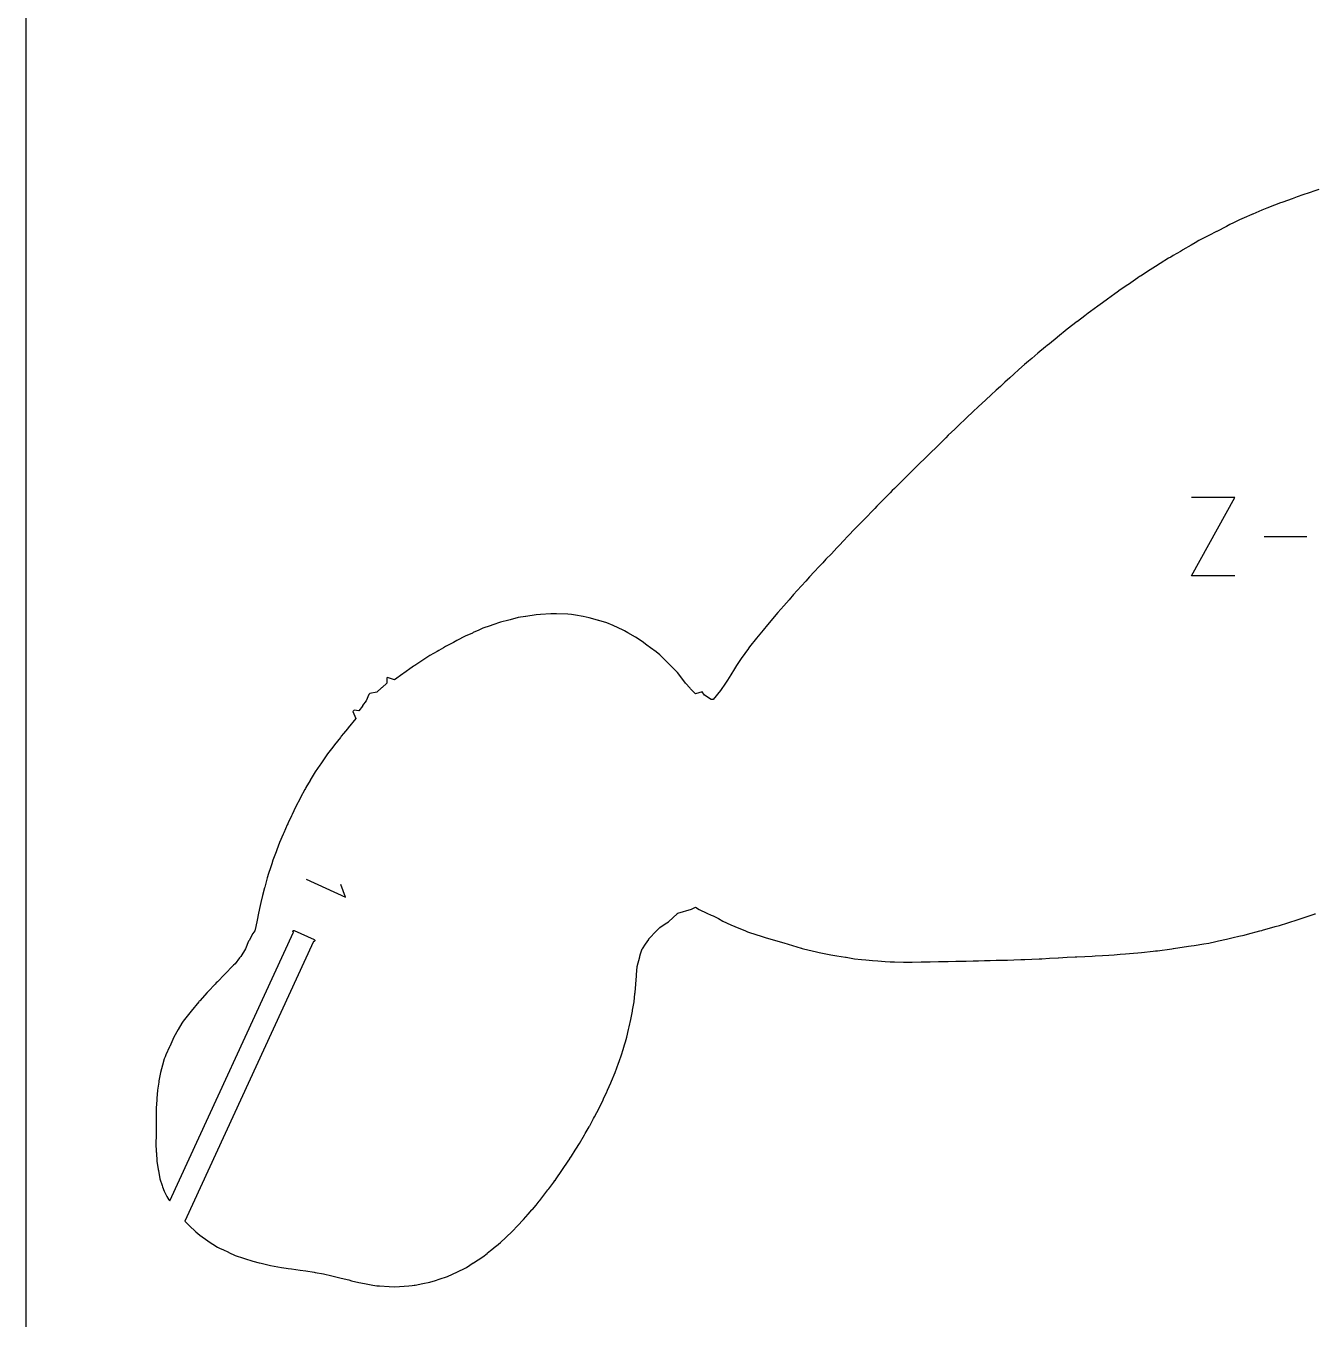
# Model space of a CAD drawing. Extents: x 0 to 560, y 0 to 480.
# Drawn here: x 0 to 67.1, y 83.2 to 150.5 of the extents above; entities that cross this region are included whole.
import ezdxf

# ---------------------------------------------------------------- set-up
doc = ezdxf.new("R2010")
doc.units = 0

msp = doc.modelspace()

# ---------------------------------------------------------------- linework, layer by layer
at = {"layer": 'annotation', "color": 1}
for p, q in [((60.617509, 121.852033), (62.878174, 125.923476)), ((62.878174, 125.923476), (60.617509, 125.923476)), ((66.631544, 123.887755), (64.405348, 123.887755)), ((62.878174, 121.852033), (60.617509, 121.852033)), ((14.584067, 106.06924), (16.618962, 105.132864)), ((16.618962, 105.132864), (16.37462, 105.793474))]:
    msp.add_line(p, q, dxfattribs=at)
at = {"layer": 'boundary', "color": 5}
for p, q in [((67.251605, 141.937366), (67.044683, 141.873832)), ((65.380018, 141.290143), (65.203262, 141.225519)), ((65.859618, 141.464321), (65.380018, 141.290143)), ((66.123972, 141.561187), (65.859618, 141.464321)), ((66.422404, 141.662098), (66.123972, 141.561187)), ((66.744214, 141.772047), (66.422404, 141.662098)), ((67.044683, 141.873832), (66.744214, 141.772047)), ((63.765977, 140.647278), (63.361841, 140.476709)), ((63.797446, 140.66043), (63.765977, 140.647278)), ((63.815559, 140.668258), (63.797446, 140.66043)), ((64.282551, 140.868177), (63.815559, 140.668258)), ((64.545567, 140.970435), (64.282551, 140.868177)), ((64.945473, 141.127798), (64.545567, 140.970435)), ((65.089257, 141.182006), (64.945473, 141.127798)), ((65.203262, 141.225519), (65.089257, 141.182006)), ((62.441131, 140.021934), (61.943822, 139.766361)), ((62.62681, 140.116109), (62.441131, 140.021934)), ((62.8024, 140.207088), (62.62681, 140.116109)), ((63.119377, 140.359529), (62.8024, 140.207088)), ((63.361841, 140.476709), (63.119377, 140.359529)), ((61.012578, 139.286377), (60.809804, 139.171977)), ((61.290589, 139.431688), (61.012578, 139.286377)), ((61.520419, 139.552876), (61.290589, 139.431688)), ((61.921547, 139.755146), (61.520419, 139.552876)), ((61.935599, 139.762141), (61.921547, 139.755146)), ((61.943822, 139.766361), (61.935599, 139.762141)), ((60.051054, 138.727507), (59.678998, 138.510076)), ((60.15919, 138.790115), (60.051054, 138.727507)), ((60.177962, 138.801179), (60.15919, 138.790115)), ((60.599709, 139.054444), (60.177962, 138.801179)), ((60.809804, 139.171977), (60.599709, 139.054444)), ((58.758288, 137.939055), (58.475235, 137.759638)), ((58.996441, 138.087733), (58.758288, 137.939055)), ((59.437986, 138.365667), (58.996441, 138.087733)), ((59.546538, 138.430516), (59.437986, 138.365667)), ((59.678998, 138.510076), (59.546538, 138.430516)), ((57.837577, 137.358134), (57.342317, 137.010498)), ((57.920257, 137.413249), (57.837577, 137.358134)), ((57.967711, 137.444956), (57.920257, 137.413249)), ((58.475235, 137.759638), (57.967711, 137.444956)), ((56.763132, 136.609031), (56.642189, 136.524246)), ((56.916867, 136.717708), (56.763132, 136.609031)), ((57.318533, 136.994176), (56.916867, 136.717708)), ((57.337014, 137.006819), (57.318533, 136.994176)), ((57.342317, 137.010498), (57.337014, 137.006819)), ((55.74703, 135.874078), (55.372773, 135.603535)), ((55.996156, 136.057161), (55.74703, 135.874078)), ((56.253054, 136.2409), (55.996156, 136.057161)), ((56.642189, 136.524246), (56.253054, 136.2409)), ((55.075445, 135.375266), (54.694498, 135.080217)), ((55.251891, 135.51029), (55.075445, 135.375266)), ((55.372773, 135.603535), (55.251891, 135.51029)), ((54.154735, 134.673553), (53.652183, 134.257419)), ((54.160563, 134.678189), (54.154735, 134.673553)), ((54.166392, 134.682825), (54.160563, 134.678189)), ((54.683718, 135.071911), (54.166392, 134.682825)), ((54.694498, 135.080217), (54.683718, 135.071911)), ((53.234023, 133.925382), (53.112671, 133.825939)), ((53.643171, 134.250292), (53.234023, 133.925382)), ((53.650693, 134.256214), (53.643171, 134.250292)), ((53.652183, 134.257419), (53.650693, 134.256214)), ((52.638207, 133.424609), (52.313314, 133.159113)), ((53.034386, 133.762114), (52.638207, 133.424609)), ((53.112671, 133.825939), (53.034386, 133.762114)), ((51.651674, 132.574203), (51.392604, 132.34446)), ((51.942682, 132.841403), (51.651674, 132.574203)), ((52.147664, 133.016473), (51.942682, 132.841403)), ((52.313314, 133.159113), (52.147664, 133.016473)), ((50.922046, 131.920693), (50.68451, 131.701281)), ((51.174391, 132.14536), (50.922046, 131.920693)), ((51.392604, 132.34446), (51.174391, 132.14536)), ((50.212169, 131.264453), (49.921264, 130.999983)), ((50.471891, 131.508357), (50.212169, 131.264453)), ((50.68451, 131.701281), (50.471891, 131.508357)), ((49.551183, 130.658033), (49.257867, 130.375878)), ((49.726384, 130.819014), (49.551183, 130.658033)), ((49.921264, 130.999983), (49.726384, 130.819014)), ((48.779397, 129.927091), (48.630472, 129.785569)), ((48.938453, 130.079272), (48.779397, 129.927091)), ((49.257867, 130.375878), (48.938453, 130.079272)), ((47.976888, 129.158561), (47.841955, 129.02539)), ((48.314656, 129.476852), (47.976888, 129.158561)), ((48.630472, 129.785569), (48.314656, 129.476852)), ((47.380375, 128.568857), (47.034038, 128.237851)), ((47.709761, 128.895516), (47.380375, 128.568857)), ((47.841955, 129.02539), (47.709761, 128.895516)), ((46.789051, 127.994838), (46.451514, 127.65551)), ((46.91092, 128.115515), (46.789051, 127.994838)), ((47.034038, 128.237851), (46.91092, 128.115515)), ((45.98485, 127.200506), (45.868339, 127.084503)), ((46.101546, 127.31714), (45.98485, 127.200506)), ((46.451514, 127.65551), (46.101546, 127.31714)), ((45.527146, 126.738017), (45.17684, 126.39643)), ((45.868339, 127.084503), (45.527146, 126.738017)), ((44.608489, 125.814613), (44.266808, 125.475719)), ((44.94763, 126.163519), (44.608489, 125.814613)), ((45.063763, 126.281226), (44.94763, 126.163519)), ((45.17684, 126.39643), (45.063763, 126.281226)), ((44.02692, 125.225503), (43.698301, 124.882867)), ((44.150746, 125.354287), (44.02692, 125.225503)), ((44.266808, 125.475719), (44.150746, 125.354287)), ((43.371693, 124.555008), (43.244228, 124.420123)), ((43.698301, 124.882867), (43.371693, 124.555008)), ((42.794065, 123.944567), (42.494077, 123.634299)), ((43.106209, 124.274756), (42.794065, 123.944567)), ((43.244228, 124.420123), (43.106209, 124.274756)), ((42.185498, 123.304548), (41.896087, 123.002019)), ((42.347299, 123.47666), (42.185498, 123.304548)), ((42.494077, 123.634299), (42.347299, 123.47666)), ((41.448746, 122.534632), (41.264788, 122.336916)), ((41.612773, 122.713588), (41.448746, 122.534632)), ((41.896087, 123.002019), (41.612773, 122.713588)), ((40.75152, 121.792877), (40.563952, 121.57979)), ((41.000588, 122.054902), (40.75152, 121.792877)), ((41.264788, 122.336916), (41.000588, 122.054902)), ((40.123252, 121.088782), (39.926729, 120.872166)), ((40.344077, 121.335188), (40.123252, 121.088782)), ((40.563952, 121.57979), (40.344077, 121.335188)), ((39.696383, 120.606304), (39.423367, 120.295984)), ((39.926729, 120.872166), (39.696383, 120.606304)), ((25.987578, 119.733218), (25.612709, 119.678446)), ((26.009946, 119.735665), (25.987578, 119.733218)), ((26.533417, 119.825969), (26.009946, 119.735665)), ((26.765956, 119.834403), (26.533417, 119.825969)), ((27.297031, 119.872377), (26.765956, 119.834403)), ((27.45413, 119.878816), (27.297031, 119.872377)), ((27.603293, 119.868893), (27.45413, 119.878816)), ((28.194247, 119.851497), (27.603293, 119.868893)), ((28.374841, 119.839117), (28.194247, 119.851497)), ((28.587425, 119.799008), (28.374841, 119.839117)), ((28.991055, 119.733098), (28.587425, 119.799008)), ((29.295548, 119.6736), (28.991055, 119.733098)), ((39.115715, 119.951456), (38.838039, 119.62301)), ((39.258953, 120.111667), (39.115715, 119.951456)), ((39.423367, 120.295984), (39.258953, 120.111667)), ((23.669459, 119.07934), (23.567631, 119.030745)), ((23.771285, 119.127933), (23.669459, 119.07934)), ((24.156943, 119.256589), (23.771285, 119.127933)), ((24.283146, 119.304625), (24.156943, 119.256589)), ((24.691999, 119.444391), (24.283146, 119.304625)), ((25.122432, 119.552659), (24.691999, 119.444391)), ((25.18227, 119.570179), (25.122432, 119.552659)), ((25.612709, 119.678446), (25.18227, 119.570179)), ((29.734283, 119.546943), (29.295548, 119.6736)), ((29.788498, 119.533077), (29.734283, 119.546943)), ((29.808805, 119.52791), (29.788498, 119.533077)), ((30.216262, 119.401718), (29.808805, 119.52791)), ((30.544118, 119.263208), (30.216262, 119.401718)), ((31.065654, 119.030745), (30.544118, 119.263208)), ((38.414347, 119.114015), (38.345519, 119.030745)), ((38.502656, 119.21977), (38.414347, 119.114015)), ((38.838039, 119.62301), (38.502656, 119.21977)), ((22.235641, 118.39205), (21.929867, 118.233674)), ((22.414623, 118.490348), (22.235641, 118.39205)), ((22.850575, 118.712974), (22.414623, 118.490348)), ((23.224041, 118.875077), (22.850575, 118.712974)), ((23.268249, 118.896768), (23.224041, 118.875077)), ((23.567631, 119.030745), (23.268249, 118.896768)), ((31.099594, 119.014551), (31.065654, 119.030745)), ((31.136972, 118.996444), (31.099594, 119.014551)), ((31.31069, 118.892133), (31.136972, 118.996444)), ((31.699441, 118.661046), (31.31069, 118.892133)), ((31.709309, 118.65499), (31.699441, 118.661046)), ((32.05768, 118.434092), (31.709309, 118.65499)), ((32.303734, 118.250984), (32.05768, 118.434092)), ((38.004108, 118.612628), (37.642994, 118.155248)), ((38.345519, 119.030745), (38.004108, 118.612628)), ((21.38423, 117.915585), (21.009153, 117.703518)), ((21.478805, 117.971955), (21.38423, 117.915585)), ((21.720811, 118.110036), (21.478805, 117.971955)), ((21.825339, 118.171854), (21.720811, 118.110036)), ((21.929867, 118.233674), (21.825339, 118.171854)), ((32.492567, 118.110036), (32.303734, 118.250984)), ((32.779422, 117.891683), (32.492567, 118.110036)), ((32.978393, 117.739062), (32.779422, 117.891683)), ((33.254659, 117.464296), (32.978393, 117.739062)), ((37.581943, 118.075926), (37.209158, 117.559226)), ((37.592263, 118.090046), (37.581943, 118.075926)), ((37.607066, 118.110036), (37.592263, 118.090046)), ((37.642994, 118.155248), (37.607066, 118.110036)), ((20.088443, 117.101604), (19.658006, 116.790446)), ((20.159066, 117.145245), (20.088443, 117.101604)), ((20.159668, 117.145684), (20.159066, 117.145245)), ((20.230294, 117.189324), (20.159668, 117.145684)), ((20.590108, 117.425926), (20.230294, 117.189324)), ((20.649342, 117.466918), (20.590108, 117.425926)), ((21.009153, 117.703518), (20.649342, 117.466918)), ((33.527802, 117.189324), (33.254659, 117.464296)), ((33.713563, 117.003442), (33.527802, 117.189324)), ((36.959472, 117.189324), (36.852485, 117.019913)), ((37.209158, 117.559226), (36.959472, 117.189324)), ((18.806232, 116.568202), (18.773118, 116.544094)), ((18.773118, 116.544094), (18.782245, 116.268614)), ((19.167736, 116.434265), (18.806232, 116.568202)), ((19.598169, 116.745422), (19.167736, 116.434265)), ((19.658006, 116.790446), (19.598169, 116.745422)), ((33.899104, 116.817147), (33.713563, 117.003442)), ((34.070402, 116.590528), (33.899104, 116.817147)), ((34.308479, 116.268613), (34.070402, 116.590528)), ((36.490298, 116.421435), (36.396248, 116.268613)), ((36.661235, 116.702616), (36.490298, 116.421435)), ((36.852485, 117.019913), (36.661235, 116.702616)), ((17.894125, 115.725603), (17.835037, 115.671465)), ((18.247022, 115.806879), (17.894125, 115.725603)), ((18.504228, 116.027812), (18.247022, 115.806879)), ((18.525042, 116.047684), (18.504228, 116.027812)), ((18.782245, 116.268614), (18.525042, 116.047684)), ((34.545693, 116.01379), (34.308479, 116.268613)), ((34.570218, 115.976617), (34.545693, 116.01379)), ((34.819811, 115.71226), (34.570218, 115.976617)), ((35.17966, 115.810649), (34.819811, 115.71226)), ((35.295055, 115.640521), (35.17966, 115.810649)), ((36.12938, 115.882093), (35.740525, 115.417832)), ((36.396248, 116.268613), (36.12938, 115.882093)), ((17.506465, 115.075805), (17.326315, 114.832111)), ((17.516671, 115.104211), (17.506465, 115.075805)), ((17.696824, 115.347903), (17.516671, 115.104211)), ((17.835037, 115.671465), (17.696824, 115.347903)), ((35.646653, 115.424243), (35.295055, 115.640521)), ((35.740525, 115.417832), (35.646653, 115.424243)), ((17.156325, 114.427193), (16.757693, 113.94088)), ((17.0687, 114.858919), (17.006315, 114.78863)), ((17.006315, 114.78863), (17.156325, 114.427193)), ((17.326315, 114.832111), (17.0687, 114.858919)), ((16.724569, 113.897188), (16.525911, 113.657192)), ((16.757693, 113.94088), (16.724569, 113.897188)), ((16.057517, 113.067321), (15.962368, 112.93732)), ((16.356373, 113.44954), (16.057517, 113.067321)), ((16.401086, 113.506482), (16.356373, 113.44954)), ((16.403345, 113.509076), (16.401086, 113.506482)), ((16.405604, 113.511671), (16.403345, 113.509076)), ((16.525911, 113.657192), (16.405604, 113.511671)), ((15.587186, 112.433187), (15.484887, 112.280601)), ((15.689481, 112.585772), (15.587186, 112.433187)), ((15.962368, 112.93732), (15.689481, 112.585772)), ((15.050273, 111.665061), (14.793688, 111.223044)), ((15.295172, 112.007103), (15.050273, 111.665061)), ((15.34146, 112.077834), (15.295172, 112.007103)), ((15.484887, 112.280601), (15.34146, 112.077834)), ((14.781266, 111.201799), (14.564183, 110.835022)), ((14.789133, 111.214961), (14.781266, 111.201799)), ((14.793688, 111.223044), (14.789133, 111.214961)), ((14.287853, 110.316417), (14.279902, 110.300774)), ((14.508304, 110.744349), (14.287853, 110.316417)), ((14.536243, 110.789685), (14.508304, 110.744349)), ((14.564183, 110.835022), (14.536243, 110.789685)), ((14.029865, 109.82364), (13.848624, 109.43037)), ((14.277561, 110.296022), (14.029865, 109.82364)), ((14.279902, 110.300774), (14.277561, 110.296022)), ((13.643472, 108.998577), (13.62005, 108.950753)), ((13.815388, 109.359931), (13.643472, 108.998577)), ((13.839555, 109.410203), (13.815388, 109.359931)), ((13.848624, 109.43037), (13.839555, 109.410203)), ((13.38559, 108.411213), (13.19741, 107.982217)), ((13.388823, 108.418914), (13.38559, 108.411213)), ((13.414059, 108.478111), (13.388823, 108.418914)), ((13.59663, 108.902928), (13.414059, 108.478111)), ((13.62005, 108.950753), (13.59663, 108.902928)), ((13.19741, 107.982217), (13.05195, 107.598166)), ((12.845917, 107.06151), (12.786396, 106.869346)), ((13.013598, 107.490653), (12.845917, 107.06151)), ((13.05195, 107.598166), (13.013598, 107.490653)), ((12.624417, 106.368018), (12.547069, 106.140796)), ((12.722762, 106.671562), (12.624417, 106.368018)), ((12.786396, 106.869346), (12.722762, 106.671562)), ((12.409567, 105.619162), (12.300627, 105.220089)), ((12.420892, 105.656888), (12.409567, 105.619162)), ((12.547069, 106.140796), (12.420892, 105.656888)), ((12.300627, 105.220089), (12.221601, 104.857277)), ((12.100984, 104.299375), (12.029505, 103.950042)), ((12.192036, 104.698529), (12.100984, 104.299375)), ((12.221601, 104.857277), (12.192036, 104.698529)), ((33.420561, 103.859648), (33.887813, 104.29116)), ((33.887813, 104.29116), (33.896948, 104.299375)), ((33.896948, 104.299375), (33.898025, 104.300462)), ((33.898025, 104.300462), (33.899104, 104.301548)), ((33.899104, 104.301548), (33.901473, 104.30251)), ((33.901473, 104.30251), (34.615316, 104.509558)), ((34.615316, 104.509558), (34.819811, 104.624929)), ((34.819811, 104.624929), (35.019584, 104.502871)), ((35.019584, 104.502871), (35.419664, 104.299375)), ((35.419664, 104.299375), (35.646801, 104.198205)), ((66.997194, 104.251886), (67.044683, 104.267714)), ((67.044683, 104.267714), (67.067259, 104.275864)), ((11.958648, 103.619176), (11.908759, 103.378665)), ((12.029505, 103.950042), (11.958648, 103.619176)), ((32.978393, 103.560149), (33.249571, 103.750653)), ((33.249571, 103.750653), (33.420561, 103.859648)), ((35.646801, 104.198205), (35.740525, 104.162236)), ((35.740525, 104.162236), (36.019222, 104.020678)), ((36.019222, 104.020678), (36.257981, 103.896126)), ((36.257981, 103.896126), (36.661235, 103.702423)), ((36.661235, 103.702423), (36.875936, 103.611978)), ((36.875936, 103.611978), (37.429714, 103.378665)), ((64.32012, 103.416234), (64.976504, 103.605423)), ((64.976504, 103.605423), (65.203262, 103.670906)), ((65.203262, 103.670906), (65.630026, 103.805431)), ((65.630026, 103.805431), (65.681038, 103.821601)), ((65.681038, 103.821601), (66.123972, 103.960507)), ((66.123972, 103.960507), (66.378299, 104.04505)), ((66.378299, 104.04505), (66.997194, 104.251886)), ((7.486301, 89.336139), (13.919614, 103.316747)), ((11.802051, 103.251205), (11.609645, 102.877338)), ((11.855405, 103.314934), (11.802051, 103.251205)), ((11.908759, 103.378665), (11.855405, 103.314934)), ((13.890553, 103.364097), (13.895094, 103.38307)), ((13.893618, 103.34483), (13.890553, 103.364097)), ((13.903823, 103.328203), (13.893618, 103.34483)), ((13.895094, 103.38307), (13.90655, 103.398861)), ((13.919614, 103.316747), (13.903823, 103.328203)), ((13.90655, 103.398861), (13.923177, 103.409066)), ((13.923177, 103.409066), (13.942444, 103.412132)), ((13.942444, 103.412132), (13.961417, 103.407591)), ((13.961417, 103.407591), (15.002484, 102.928533)), ((15.002484, 102.928533), (15.018275, 102.917077)), ((15.018275, 102.917077), (15.02848, 102.90045)), ((32.235431, 102.691827), (32.393133, 102.944332)), ((32.393133, 102.944332), (32.398468, 102.967661)), ((32.398468, 102.967661), (32.792558, 103.378665)), ((32.792558, 103.378665), (32.885475, 103.469407)), ((32.885475, 103.469407), (32.978393, 103.560149)), ((37.429714, 103.378665), (37.532901, 103.339329)), ((37.532901, 103.339329), (37.581943, 103.320905)), ((37.581943, 103.320905), (37.632691, 103.304159)), ((37.632691, 103.304159), (38.237179, 103.111104)), ((38.237179, 103.111104), (38.502656, 103.019958)), ((38.502656, 103.019958), (38.944943, 102.900241)), ((62.034395, 102.864689), (62.44113, 102.955164)), ((62.44113, 102.955164), (62.786403, 103.033392)), ((62.786403, 103.033392), (63.085163, 103.101986)), ((63.085163, 103.101986), (63.361841, 103.164986)), ((63.361841, 103.164986), (63.530303, 103.210203)), ((63.530303, 103.210203), (64.179866, 103.378665)), ((64.179866, 103.378665), (64.262972, 103.400499)), ((64.262972, 103.400499), (64.282551, 103.405394)), ((64.282551, 103.405394), (64.32012, 103.416234)), ((14.960681, 102.83769), (8.262134, 88.280686)), ((11.423809, 102.457957), (11.179861, 102.051531)), ((11.578182, 102.84663), (11.423809, 102.457957)), ((11.609645, 102.877338), (11.578182, 102.84663)), ((14.979654, 102.833149), (14.960681, 102.83769)), ((14.998921, 102.836214), (14.979654, 102.833149)), ((15.015548, 102.846419), (14.998921, 102.836214)), ((15.027004, 102.862211), (15.015548, 102.846419)), ((15.031545, 102.881184), (15.027004, 102.862211)), ((15.02848, 102.90045), (15.031545, 102.881184)), ((31.971362, 102.191783), (32.05768, 102.446416)), ((32.05768, 102.446416), (32.065958, 102.452186)), ((32.065958, 102.452186), (32.074236, 102.457957)), ((32.074236, 102.457957), (32.235431, 102.691827)), ((38.944943, 102.900241), (38.996553, 102.884768)), ((38.996553, 102.884768), (39.423367, 102.763823)), ((39.423367, 102.763823), (39.643195, 102.696511)), ((39.643195, 102.696511), (40.317096, 102.491545)), ((40.317096, 102.491545), (40.344077, 102.483303)), ((40.344077, 102.483303), (40.368649, 102.476841)), ((40.368649, 102.476841), (40.439662, 102.457957)), ((40.439662, 102.457957), (41.114757, 102.290641)), ((41.114757, 102.290641), (41.264788, 102.254171)), ((41.264788, 102.254171), (41.51462, 102.208124)), ((57.608424, 102.228803), (57.837577, 102.248035)), ((57.837577, 102.248035), (58.028557, 102.266976)), ((58.028557, 102.266976), (58.629329, 102.328997)), ((58.629329, 102.328997), (58.758289, 102.341882)), ((58.758289, 102.341882), (58.86116, 102.355084)), ((58.86116, 102.355084), (59.610825, 102.457957)), ((59.610825, 102.457957), (59.671623, 102.466346)), ((59.671623, 102.466346), (59.678998, 102.467376)), ((59.678998, 102.467376), (59.690077, 102.469036)), ((59.690077, 102.469036), (60.475258, 102.582407)), ((60.475258, 102.582407), (60.599709, 102.601295)), ((60.599709, 102.601295), (60.771725, 102.629973)), ((60.771725, 102.629973), (61.270939, 102.707436)), ((61.270939, 102.707436), (61.520419, 102.750194)), ((61.520419, 102.750194), (61.896365, 102.8339)), ((61.896365, 102.8339), (62.034395, 102.864689)), ((10.804877, 101.604897), (10.728416, 101.537244)), ((10.881341, 101.672552), (10.804877, 101.604897)), ((11.102943, 101.988742), (10.881341, 101.672552)), ((11.179861, 102.051531), (11.102943, 101.988742)), ((31.786002, 101.537244), (31.930188, 102.033382)), ((31.928441, 102.068935), (31.971362, 102.191783)), ((31.930188, 102.033382), (31.928441, 102.068935)), ((41.51462, 102.208124), (41.870993, 102.14345)), ((41.870993, 102.14345), (42.185498, 102.085081)), ((42.185498, 102.085081), (42.630479, 102.012974)), ((42.630479, 102.012974), (42.657222, 102.008967)), ((42.657222, 102.008967), (43.106209, 101.934065)), ((43.106209, 101.934065), (43.467687, 101.898722)), ((43.467687, 101.898722), (43.688175, 101.875988)), ((43.688175, 101.875988), (44.02692, 101.842545)), ((44.02692, 101.842545), (44.313351, 101.823677)), ((44.313351, 101.823677), (44.688235, 101.796638)), ((44.688235, 101.796638), (44.94763, 101.779351)), ((44.94763, 101.779351), (45.183603, 101.773217)), ((45.183603, 101.773217), (45.645353, 101.76023)), ((45.645353, 101.76023), (45.868339, 101.754413)), ((45.868339, 101.754413), (46.090878, 101.759782)), ((46.090878, 101.759782), (46.559551, 101.766744)), ((46.559551, 101.766744), (46.789051, 101.772389)), ((46.789051, 101.772389), (47.029877, 101.778071)), ((47.029877, 101.778071), (47.462635, 101.784369)), ((47.462635, 101.784369), (47.709762, 101.790306)), ((47.709762, 101.790306), (47.968746, 101.796228)), ((47.968746, 101.796228), (48.365278, 101.802438)), ((48.365278, 101.802438), (48.630472, 101.808593)), ((48.630472, 101.808593), (48.908261, 101.815032)), ((48.908261, 101.815032), (49.263537, 101.82489)), ((49.263537, 101.82489), (49.551183, 101.831496)), ((49.551183, 101.831496), (49.852933, 101.838994)), ((49.852933, 101.838994), (50.161859, 101.847277)), ((50.161859, 101.847277), (50.471892, 101.854955)), ((50.471892, 101.854955), (50.79841, 101.863762)), ((50.79841, 101.863762), (51.060864, 101.868983)), ((51.060864, 101.868983), (51.392604, 101.878062)), ((51.392604, 101.878062), (51.746025, 101.890667)), ((51.746025, 101.890667), (51.953446, 101.89711)), ((51.953446, 101.89711), (52.313314, 101.910072)), ((52.313314, 101.910072), (52.707964, 101.931894)), ((52.707964, 101.931894), (52.832685, 101.938583)), ((52.832685, 101.938583), (53.234023, 101.960856)), ((53.234023, 101.960856), (53.683455, 101.986674)), ((53.683455, 101.986674), (53.704139, 101.98784)), ((53.704139, 101.98784), (54.154735, 102.013791)), ((54.154735, 102.013791), (54.577894, 102.034796)), ((54.577894, 102.034796), (54.65709, 102.039599)), ((54.65709, 102.039599), (55.075446, 102.060805)), ((55.075446, 102.060805), (55.458432, 102.074969)), ((55.458432, 102.074969), (55.622054, 102.083852)), ((55.622054, 102.083852), (55.996156, 102.098162)), ((55.996156, 102.098162), (56.333715, 102.120396)), ((56.333715, 102.120396), (56.602392, 102.143481)), ((56.602392, 102.143481), (56.916867, 102.164995)), ((56.916867, 102.164995), (57.187841, 102.186982)), ((57.187841, 102.186982), (57.608424, 102.228803)), ((10.32891, 101.124186), (9.96063, 100.734352)), ((10.392655, 101.18428), (10.32891, 101.124186)), ((10.728416, 101.537244), (10.392655, 101.18428)), ((31.720946, 100.616533), (31.752022, 101.046973)), ((31.752022, 101.046973), (31.754927, 101.10681)), ((31.754927, 101.10681), (31.786002, 101.537244)), ((9.474999, 100.228815), (9.432348, 100.184083)), ((9.841783, 100.616533), (9.474999, 100.228815)), ((9.901207, 100.675443), (9.841783, 100.616533)), ((9.96063, 100.734352), (9.901207, 100.675443)), ((31.683282, 100.186099), (31.720946, 100.616533)), ((8.990179, 99.695826), (8.600765, 99.211726)), ((9.015049, 99.724574), (8.990179, 99.695826)), ((9.03992, 99.753322), (9.015049, 99.724574)), ((9.432348, 100.184083), (9.03992, 99.753322)), ((31.559887, 99.265386), (31.638583, 99.695826)), ((31.638583, 99.695826), (31.676246, 100.126263)), ((31.676246, 100.126263), (31.683282, 100.186099)), ((8.592233, 99.200901), (8.25547, 98.775115)), ((8.59754, 99.207667), (8.592233, 99.200901)), ((8.600765, 99.211726), (8.59754, 99.207667)), ((31.468996, 98.775115), (31.547693, 99.205549)), ((31.547693, 99.205549), (31.559887, 99.265386)), ((7.922655, 98.25044), (7.70388, 97.854402)), ((7.924342, 98.253128), (7.922655, 98.25044)), ((8.119203, 98.591444), (7.924342, 98.253128)), ((8.187339, 98.683279), (8.119203, 98.591444)), ((8.25547, 98.775115), (8.187339, 98.683279)), ((31.259005, 97.854402), (31.345517, 98.247031)), ((31.345517, 98.247031), (31.381628, 98.389846)), ((31.381628, 98.389846), (31.468996, 98.775115)), ((7.70388, 97.854402), (7.482278, 97.373875)), ((31.136972, 97.461491), (31.182123, 97.607849)), ((31.182123, 97.607849), (31.259005, 97.854402)), ((7.280521, 96.933691), (7.239506, 96.828311)), ((7.469892, 97.351481), (7.280521, 96.933691)), ((7.482278, 97.373875), (7.469892, 97.351481)), ((30.857693, 96.587721), (30.983739, 96.933691)), ((30.983739, 96.933691), (31.066128, 97.221664)), ((31.066128, 97.221664), (31.136972, 97.461491)), ((7.10395, 96.399313), (7.001365, 96.012984)), ((7.105144, 96.402679), (7.10395, 96.399313)), ((7.198499, 96.72293), (7.105144, 96.402679)), ((7.239506, 96.828311), (7.198499, 96.72293)), ((30.647987, 96.012984), (30.828051, 96.502407)), ((30.828051, 96.502407), (30.857693, 96.587721)), ((6.917236, 95.522707), (6.83885, 95.09227)), ((6.922982, 95.582544), (6.917236, 95.522707)), ((7.001365, 96.012984), (6.922982, 95.582544)), ((30.418846, 95.482608), (30.458633, 95.57126)), ((30.458633, 95.57126), (30.647987, 96.012984)), ((6.83885, 95.09227), (6.807116, 94.661836)), ((30.044544, 94.656013), (30.216262, 95.016473)), ((30.216262, 95.016473), (30.23482, 95.054371)), ((30.23482, 95.054371), (30.25338, 95.09227)), ((30.25338, 95.09227), (30.418846, 95.482608)), ((6.77451, 94.17156), (6.772919, 93.741123)), ((6.806241, 94.601999), (6.77451, 94.17156)), ((6.807116, 94.661836), (6.806241, 94.601999)), ((29.568883, 93.707538), (29.815376, 94.17156)), ((29.815376, 94.17156), (30.018351, 94.603313)), ((30.018351, 94.603313), (30.044544, 94.656013)), ((6.772907, 93.681286), (6.771327, 93.250852)), ((6.772919, 93.741123), (6.772907, 93.681286)), ((29.32504, 93.250852), (29.519855, 93.618218)), ((29.519855, 93.618218), (29.568883, 93.707538)), ((6.771327, 93.250852), (6.769498, 92.820413)), ((29.051993, 92.7856), (29.092322, 92.851621)), ((29.092322, 92.851621), (29.295548, 93.201423)), ((29.295548, 93.201423), (29.310294, 93.226138)), ((29.310294, 93.226138), (29.32504, 93.250852)), ((6.769332, 92.760575), (6.7675, 92.330139)), ((6.7675, 92.330139), (6.78492, 91.899705)), ((6.769498, 92.820413), (6.769332, 92.760575)), ((28.598577, 92.026715), (28.789492, 92.330139)), ((28.789492, 92.330139), (29.051993, 92.7856)), ((6.78492, 91.899705), (6.789292, 91.839867)), ((6.789292, 91.839867), (6.806717, 91.409428)), ((28.211415, 91.409428), (28.289875, 91.536441)), ((28.289875, 91.536441), (28.296379, 91.546153)), ((28.296379, 91.546153), (28.374841, 91.673165)), ((28.374841, 91.673165), (28.565758, 91.97659)), ((28.565758, 91.97659), (28.598577, 92.026715)), ((6.806717, 91.409428), (6.88097, 90.978991)), ((6.88097, 90.978991), (6.895706, 90.919154)), ((6.895706, 90.919154), (6.96995, 90.488721)), ((27.581139, 90.488721), (27.875037, 90.919154)), ((27.875037, 90.919154), (27.917522, 90.978991)), ((27.917522, 90.978991), (28.211415, 91.409428)), ((6.96995, 90.488721), (7.089749, 90.135881)), ((7.089749, 90.135881), (7.115044, 90.077139)), ((27.191503, 89.964964), (27.45413, 90.316437)), ((27.45413, 90.316437), (27.512211, 90.395398)), ((27.512211, 90.395398), (27.52306, 90.409755)), ((27.52306, 90.409755), (27.581139, 90.488721)), ((7.115044, 90.077139), (7.198499, 89.843616)), ((7.198499, 89.843616), (7.265073, 89.705813)), ((7.265073, 89.705813), (7.33165, 89.568007)), ((7.33165, 89.568007), (7.440704, 89.404503)), ((26.725499, 89.359435), (26.893313, 89.568007)), ((26.893313, 89.568007), (27.155933, 89.919484)), ((27.155933, 89.919484), (27.191503, 89.964964)), ((7.440704, 89.404503), (7.486301, 89.336139)), ((26.132564, 88.647296), (26.319321, 88.869161)), ((26.319321, 88.869161), (26.346664, 88.900117)), ((26.346664, 88.900117), (26.533417, 89.121982)), ((26.533417, 89.121982), (26.701232, 89.330554)), ((26.701232, 89.330554), (26.725499, 89.359435)), ((8.262134, 88.280686), (8.437789, 88.11348)), ((25.612709, 88.076094), (25.856387, 88.344556)), ((25.856387, 88.344556), (25.888882, 88.378832)), ((25.888882, 88.378832), (26.132564, 88.647296)), ((8.437789, 88.11348), (8.496301, 88.054256)), ((8.496301, 88.054256), (8.843153, 87.726589)), ((8.843153, 87.726589), (8.941534, 87.639707)), ((8.941534, 87.639707), (9.03992, 87.552825)), ((9.03992, 87.552825), (9.465946, 87.267502)), ((24.963694, 87.43898), (24.997556, 87.469721)), ((24.997556, 87.469721), (25.26925, 87.726589)), ((25.26925, 87.726589), (25.427993, 87.888558)), ((25.427993, 87.888558), (25.453967, 87.914119)), ((25.453967, 87.914119), (25.612709, 88.076094)), ((9.465946, 87.267502), (9.472076, 87.263392)), ((9.472076, 87.263392), (9.485337, 87.254778)), ((9.485337, 87.254778), (9.96063, 86.9392)), ((9.96063, 86.9392), (10.098489, 86.872539)), ((10.098489, 86.872539), (10.23635, 86.805876)), ((10.23635, 86.805876), (10.540241, 86.66598)), ((24.018181, 86.63158), (24.241171, 86.805876)), ((24.241171, 86.805876), (24.44862, 86.979446)), ((24.44862, 86.979446), (24.484553, 87.008544)), ((24.484553, 87.008544), (24.691999, 87.182115)), ((24.691999, 87.182115), (24.963694, 87.43898)), ((10.540241, 86.66598), (10.549399, 86.661794)), ((10.549399, 86.661794), (10.881341, 86.508517)), ((10.881341, 86.508517), (11.311775, 86.363798)), ((11.311775, 86.363798), (11.371612, 86.343785)), ((11.371612, 86.343785), (11.802051, 86.199068)), ((11.802051, 86.199068), (12.137626, 86.118749)), ((12.137626, 86.118749), (12.237066, 86.095634)), ((22.9119, 85.885165), (23.270118, 86.116725)), ((23.270118, 86.116725), (23.277493, 86.121779)), ((23.277493, 86.121779), (23.771285, 86.439459)), ((23.771285, 86.439459), (23.994276, 86.613757)), ((23.994276, 86.613757), (24.018181, 86.63158)), ((12.237066, 86.095634), (12.722762, 85.975665)), ((12.722762, 85.975665), (12.912409, 85.946153)), ((12.912409, 85.946153), (13.297941, 85.885165)), ((13.297941, 85.885165), (13.530135, 85.85038)), ((13.530135, 85.85038), (13.643472, 85.833073)), ((13.643472, 85.833073), (13.809258, 85.80979)), ((13.809258, 85.80979), (14.259558, 85.746669)), ((14.259558, 85.746669), (14.564183, 85.703858)), ((14.564183, 85.703858), (14.994109, 85.628086)), ((14.994109, 85.628086), (15.055312, 85.618077)), ((15.055312, 85.618077), (15.484887, 85.542231)), ((15.484887, 85.542231), (15.915327, 85.443509)), ((15.915327, 85.443509), (15.975164, 85.4276)), ((15.975164, 85.4276), (16.405604, 85.328875)), ((21.929867, 85.405925), (22.444511, 85.651693)), ((22.444511, 85.651693), (22.454868, 85.656921)), ((22.454868, 85.656921), (22.850575, 85.846412)), ((22.850575, 85.846412), (22.881237, 85.865789)), ((22.881237, 85.865789), (22.9119, 85.885165)), ((16.405604, 85.328875), (16.799769, 85.227837)), ((16.799769, 85.227837), (16.944766, 85.184811)), ((16.944766, 85.184811), (17.326314, 85.089438)), ((17.326314, 85.089438), (17.616762, 85.036536)), ((17.616762, 85.036536), (18.037932, 84.964458)), ((18.037932, 84.964458), (18.14591, 84.947055)), ((18.14591, 84.947055), (18.247022, 84.93144)), ((18.247022, 84.93144), (18.399545, 84.923204)), ((18.399545, 84.923204), (18.902836, 84.89281)), ((18.902836, 84.89281), (19.167736, 84.878946)), ((19.167736, 84.878946), (19.435229, 84.897375)), ((19.435229, 84.897375), (19.915696, 84.921136)), ((19.915696, 84.921136), (20.088443, 84.932426)), ((20.088443, 84.932426), (20.192167, 84.953331)), ((20.192167, 84.953331), (20.247615, 84.964457)), ((20.247615, 84.964457), (20.643676, 85.039985)), ((20.643676, 85.039985), (21.009154, 85.105864)), ((21.009154, 85.105864), (21.301094, 85.200873)), ((21.301094, 85.200873), (21.499263, 85.266547)), ((21.499263, 85.266547), (21.929867, 85.405925))]:
    msp.add_line(p, q, dxfattribs=at)
at = {"layer": 'frame', "color": 5}
msp.add_line((0, 480), (0, 0), dxfattribs=at)

doc.saveas('drawing.dxf')
